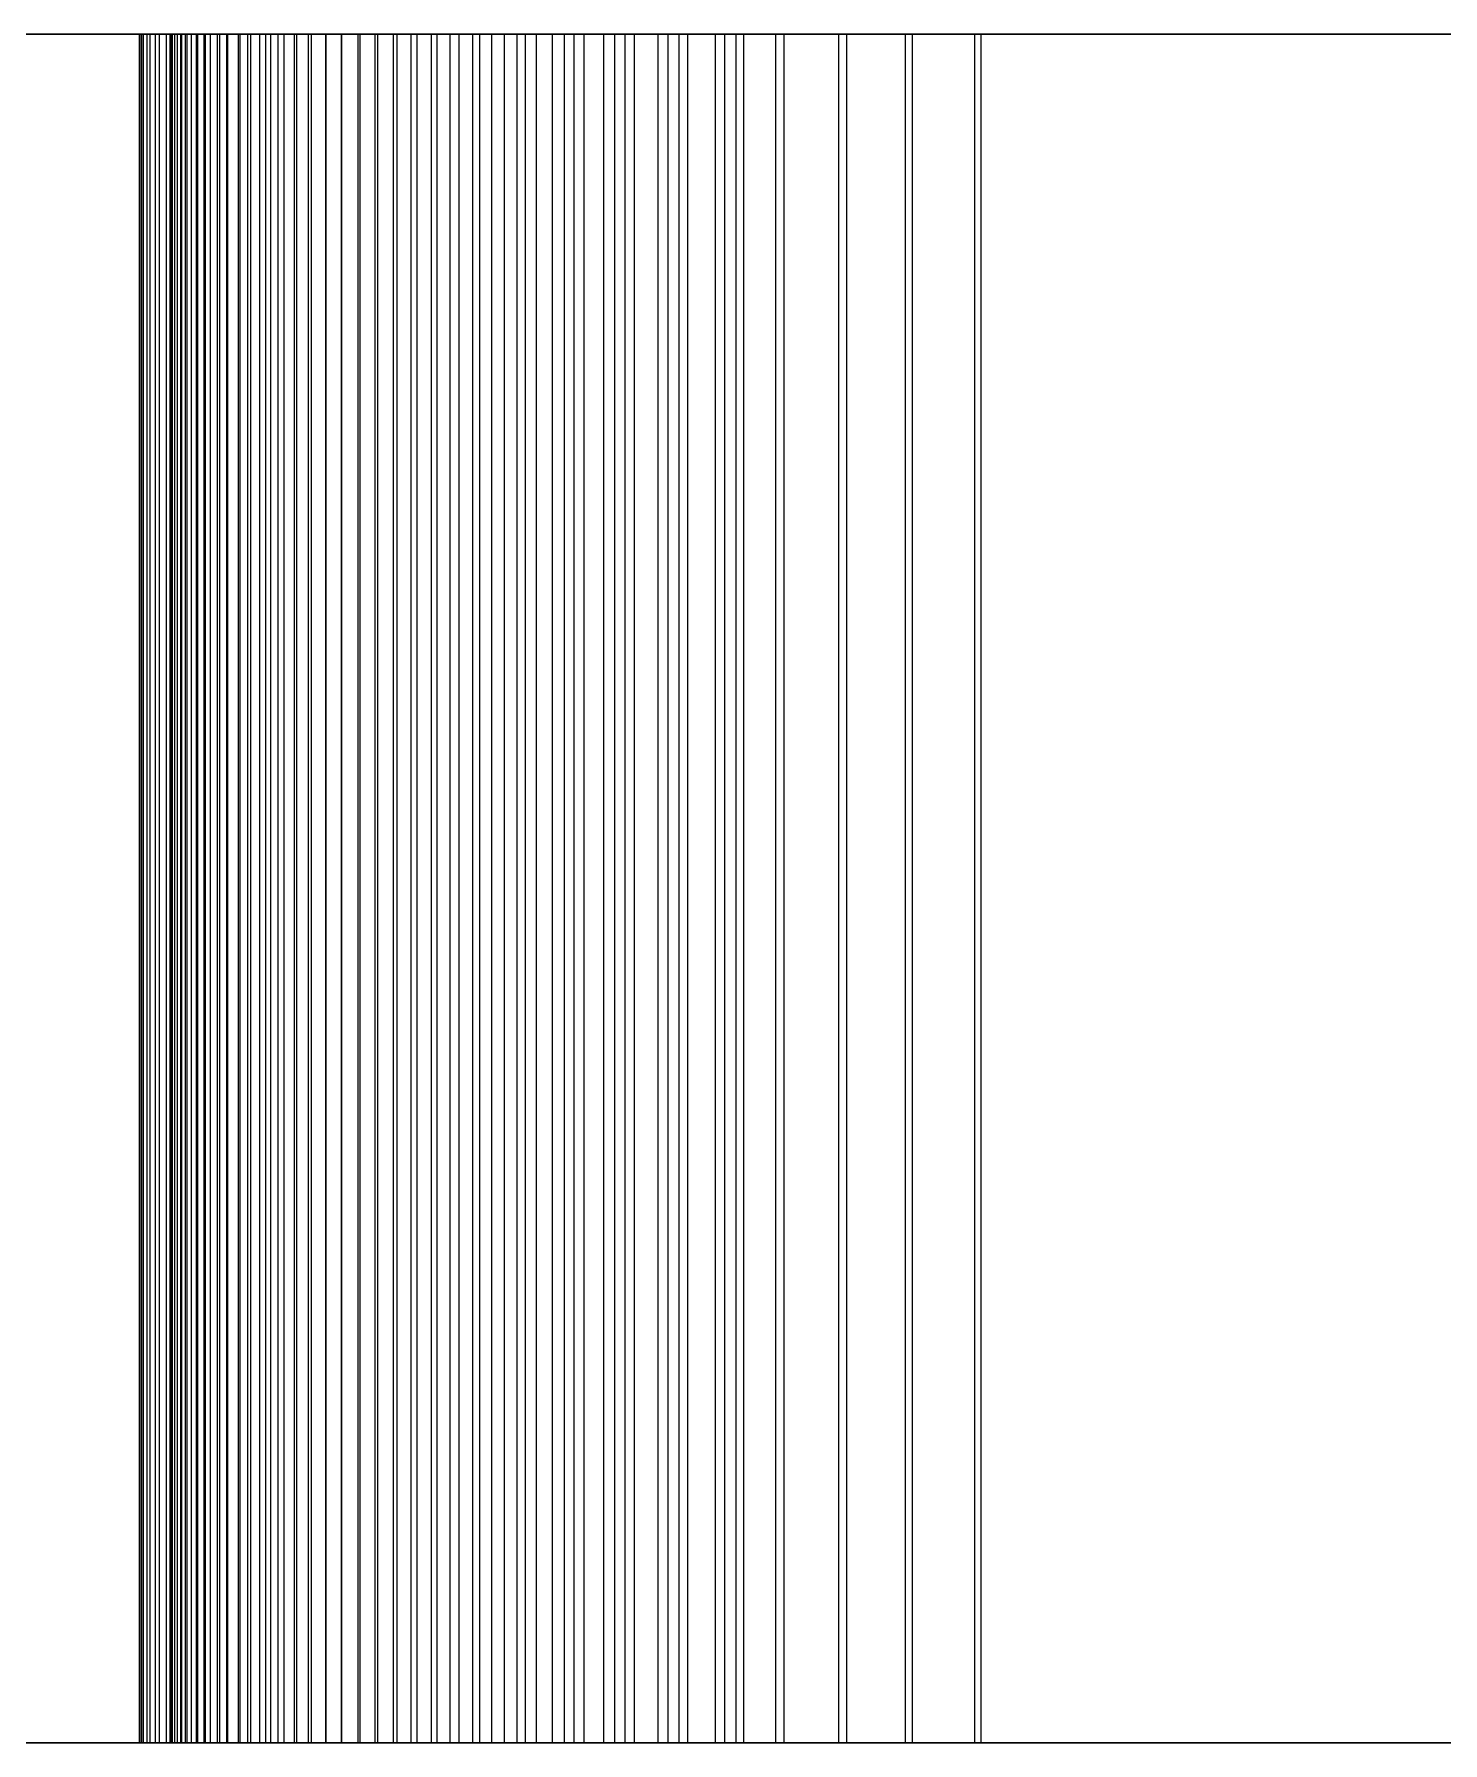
# Model space of a CAD drawing. Header units: millimetres. Extents: x 7 to 445, y 7 to 290.
# Drawn here: x 69.378 to 71.027, y 68 to 70 of the extents above; entities that cross this region are included whole.
import ezdxf

# ---------------------------------------------------------------- set-up
doc = ezdxf.new("R2010")
doc.units = ezdxf.units.MM
doc.linetypes.add('CENTER_STD', pattern=[9, 6, -1, 1, -1])
doc.linetypes.add('DASHED_STD', pattern=[3, 2, -1])
for name, color, linetype, lineweight in [('CENTER', 7, 'CENTER_STD', 13), ('HIDDEN', 7, 'DASHED_STD', 13), ('VISIBLE', 7, 'Continuous', 30)]:
    doc.layers.add(name, color=color, linetype=linetype, lineweight=lineweight)

msp = doc.modelspace()

# ---------------------------------------------------------------- linework, layer by layer
at = {"layer": 'CENTER'}
msp.add_line((30, 68), (240, 68), dxfattribs=at)
at = {"layer": 'HIDDEN'}
for points in [[(204, 70), (202.27, 70), (197.1669, 70), (188.9464, 70), (178.0208, 70), (164.938, 70), (150.3539, 70), (135, 70), (119.6461, 70), (105.062, 70), (91.9792, 70), (81.0536, 70), (72.8332, 70), (67.73, 70), (66, 70)], [(69.5386, 70), (69.5335, 70), (69.5289, 70), (69.5245, 70), (69.5206, 70), (69.517, 70), (69.5138, 70), (69.511, 70), (69.5085, 70), (69.5064, 70), (69.5047, 70), (69.5034, 70), (69.5024, 70), (69.5019, 70), (69.5017, 70)], [(69.5017, 70), (69.5019, 70), (69.5024, 70), (69.5033, 70), (69.5046, 70), (69.5063, 70), (69.5083, 70), (69.5107, 70), (69.5135, 70), (69.5166, 70), (69.5201, 70), (69.5239, 70), (69.5281, 70), (69.5327, 70), (69.5376, 70)], [(69.5017, 68), (69.5017, 70)], [(69.5376, 70), (69.5328, 70), (69.5283, 70), (69.5242, 70), (69.5204, 70), (69.517, 70), (69.5139, 70), (69.5112, 70), (69.5088, 70), (69.5068, 70), (69.5052, 70), (69.504, 70), (69.503, 70), (69.5025, 70), (69.5023, 70)], [(69.5023, 70), (69.5025, 70), (69.5031, 70), (69.5041, 70), (69.5054, 70), (69.5072, 70), (69.5093, 70), (69.5118, 70), (69.5147, 70), (69.518, 70), (69.5216, 70), (69.5257, 70), (69.5301, 70), (69.5349, 70), (69.5401, 70)], [(69.5023, 68), (69.5023, 70)], [(69.5431, 70), (69.5378, 70), (69.5329, 70), (69.5284, 70), (69.5242, 70), (69.5205, 70), (69.5171, 70), (69.5142, 70), (69.5116, 70), (69.5094, 70), (69.5076, 70), (69.5062, 70), (69.5053, 70), (69.5047, 70), (69.5045, 70)], [(69.5045, 70), (69.5046, 70), (69.5052, 70), (69.506, 70), (69.5073, 70), (69.5088, 70), (69.5108, 70), (69.513, 70), (69.5157, 70), (69.5186, 70), (69.5219, 70), (69.5256, 70), (69.5296, 70), (69.5339, 70), (69.5386, 70)], [(69.5045, 68), (69.5045, 70)], [(69.5401, 70), (69.5354, 70), (69.5312, 70), (69.5272, 70), (69.5236, 70), (69.5204, 70), (69.5174, 70), (69.5149, 70), (69.5126, 70), (69.5107, 70), (69.5092, 70), (69.508, 70), (69.5071, 70), (69.5066, 70), (69.5064, 70)], [(69.5064, 70), (69.5066, 70), (69.5072, 70), (69.5082, 70), (69.5097, 70), (69.5115, 70), (69.5137, 70), (69.5164, 70), (69.5194, 70), (69.5229, 70), (69.5267, 70), (69.5309, 70), (69.5356, 70), (69.5406, 70), (69.546, 70)], [(69.5064, 68), (69.5064, 70)], [(69.551, 70), (69.5455, 70), (69.5404, 70), (69.5357, 70), (69.5313, 70), (69.5274, 70), (69.5239, 70), (69.5208, 70), (69.5181, 70), (69.5159, 70), (69.514, 70), (69.5125, 70), (69.5115, 70), (69.5109, 70), (69.5107, 70)], [(69.5107, 70), (69.5108, 70), (69.5113, 70), (69.5122, 70), (69.5133, 70), (69.5148, 70), (69.5167, 70), (69.5188, 70), (69.5213, 70), (69.5241, 70), (69.5273, 70), (69.5307, 70), (69.5345, 70), (69.5386, 70), (69.5431, 70)], [(69.5107, 68), (69.5107, 70)], [(69.546, 70), (69.5416, 70), (69.5376, 70), (69.5338, 70), (69.5304, 70), (69.5273, 70), (69.5245, 70), (69.522, 70), (69.5199, 70), (69.5181, 70), (69.5166, 70), (69.5154, 70), (69.5146, 70), (69.5141, 70), (69.514, 70)], [(69.514, 70), (69.5142, 70), (69.5148, 70), (69.5159, 70), (69.5174, 70), (69.5193, 70), (69.5216, 70), (69.5244, 70), (69.5276, 70), (69.5312, 70), (69.5352, 70), (69.5397, 70), (69.5445, 70), (69.5498, 70), (69.5555, 70)], [(69.514, 68), (69.514, 70)], [(69.5624, 70), (69.5567, 70), (69.5513, 70), (69.5464, 70), (69.5419, 70), (69.5378, 70), (69.5341, 70), (69.5309, 70), (69.5281, 70), (69.5257, 70), (69.5238, 70), (69.5223, 70), (69.5212, 70), (69.5205, 70), (69.5203, 70)], [(69.5203, 70), (69.5205, 70), (69.5209, 70), (69.5217, 70), (69.5228, 70), (69.5243, 70), (69.526, 70), (69.528, 70), (69.5304, 70), (69.5331, 70), (69.536, 70), (69.5393, 70), (69.5429, 70), (69.5468, 70), (69.551, 70)], [(69.5203, 68), (69.5203, 70)], [(69.5555, 70), (69.5513, 70), (69.5474, 70), (69.5438, 70), (69.5406, 70), (69.5376, 70), (69.535, 70), (69.5326, 70), (69.5306, 70), (69.5289, 70), (69.5275, 70), (69.5264, 70), (69.5256, 70), (69.5251, 70), (69.525, 70)], [(69.525, 70), (69.5252, 70), (69.5259, 70), (69.527, 70), (69.5285, 70), (69.5305, 70), (69.533, 70), (69.5359, 70), (69.5392, 70), (69.543, 70), (69.5472, 70), (69.5519, 70), (69.557, 70), (69.5625, 70), (69.5684, 70)], [(69.525, 68), (69.525, 70)], [(69.5773, 70), (69.5713, 70), (69.5657, 70), (69.5606, 70), (69.5559, 70), (69.5516, 70), (69.5478, 70), (69.5444, 70), (69.5415, 70), (69.539, 70), (69.537, 70), (69.5354, 70), (69.5343, 70), (69.5336, 70), (69.5334, 70)], [(69.5334, 70), (69.5335, 70), (69.534, 70), (69.5347, 70), (69.5358, 70), (69.5371, 70), (69.5387, 70), (69.5407, 70), (69.5429, 70), (69.5454, 70), (69.5482, 70), (69.5513, 70), (69.5548, 70), (69.5584, 70), (69.5624, 70)], [(69.5334, 68), (69.5334, 70)], [(69.5376, 68), (69.5376, 70)], [(69.5386, 68), (69.5386, 70)], [(69.5684, 70), (69.5645, 70), (69.5608, 70), (69.5574, 70), (69.5543, 70), (69.5515, 70), (69.5489, 70), (69.5467, 70), (69.5448, 70), (69.5431, 70), (69.5418, 70), (69.5408, 70), (69.54, 70), (69.5396, 70), (69.5394, 70)], [(69.5394, 70), (69.5397, 70), (69.5404, 70), (69.5415, 70), (69.5432, 70), (69.5453, 70), (69.5478, 70), (69.5509, 70), (69.5544, 70), (69.5583, 70), (69.5627, 70), (69.5676, 70), (69.5729, 70), (69.5787, 70), (69.5849, 70)], [(69.5394, 68), (69.5394, 70)], [(69.5401, 68), (69.5401, 70)], [(69.5431, 68), (69.5431, 70)], [(69.546, 68), (69.546, 70)], [(69.5956, 70), (69.5893, 70), (69.5835, 70), (69.5782, 70), (69.5733, 70), (69.5688, 70), (69.5649, 70), (69.5614, 70), (69.5583, 70), (69.5557, 70), (69.5536, 70), (69.552, 70), (69.5508, 70), (69.5501, 70), (69.5498, 70)], [(69.5498, 70), (69.55, 70), (69.5504, 70), (69.5511, 70), (69.5521, 70), (69.5534, 70), (69.5549, 70), (69.5567, 70), (69.5588, 70), (69.5612, 70), (69.5639, 70), (69.5668, 70), (69.57, 70), (69.5735, 70), (69.5773, 70)], [(69.5498, 68), (69.5498, 70)], [(69.551, 68), (69.551, 70)], [(69.5555, 68), (69.5555, 70)], [(69.5849, 70), (69.5811, 70), (69.5776, 70), (69.5744, 70), (69.5714, 70), (69.5688, 70), (69.5664, 70), (69.5643, 70), (69.5624, 70), (69.5609, 70), (69.5596, 70), (69.5586, 70), (69.5579, 70), (69.5575, 70), (69.5574, 70)], [(69.5574, 70), (69.5576, 70), (69.5583, 70), (69.5596, 70), (69.5613, 70), (69.5635, 70), (69.5661, 70), (69.5693, 70), (69.573, 70), (69.5771, 70), (69.5817, 70), (69.5868, 70), (69.5924, 70), (69.5984, 70), (69.6049, 70)], [(69.5574, 68), (69.5574, 70)], [(69.5624, 68), (69.5624, 70)], [(69.5684, 68), (69.5684, 70)], [(69.6173, 70), (69.6108, 70), (69.6048, 70), (69.5992, 70), (69.5941, 70), (69.5895, 70), (69.5854, 70), (69.5817, 70), (69.5785, 70), (69.5758, 70), (69.5736, 70), (69.5719, 70), (69.5707, 70), (69.5699, 70), (69.5697, 70)], [(69.5697, 70), (69.5698, 70), (69.5702, 70), (69.5709, 70), (69.5718, 70), (69.573, 70), (69.5745, 70), (69.5762, 70), (69.5782, 70), (69.5804, 70), (69.5829, 70), (69.5857, 70), (69.5888, 70), (69.592, 70), (69.5956, 70)], [(69.5697, 68), (69.5697, 70)], [(69.5773, 68), (69.5773, 70)], [(69.6049, 70), (69.6013, 70), (69.598, 70), (69.5949, 70), (69.5921, 70), (69.5896, 70), (69.5873, 70), (69.5853, 70), (69.5836, 70), (69.5821, 70), (69.5809, 70), (69.58, 70), (69.5793, 70), (69.5789, 70), (69.5788, 70)], [(69.5788, 70), (69.579, 70), (69.5798, 70), (69.5811, 70), (69.5828, 70), (69.5851, 70), (69.588, 70), (69.5913, 70), (69.5951, 70), (69.5994, 70), (69.6042, 70), (69.6095, 70), (69.6153, 70), (69.6216, 70), (69.6284, 70)], [(69.5788, 68), (69.5788, 70)], [(69.5849, 68), (69.5849, 70)], [(69.6425, 70), (69.6357, 70), (69.6295, 70), (69.6237, 70), (69.6184, 70), (69.6136, 70), (69.6092, 70), (69.6054, 70), (69.6021, 70), (69.5993, 70), (69.597, 70), (69.5952, 70), (69.594, 70), (69.5932, 70), (69.593, 70)], [(69.593, 70), (69.5931, 70), (69.5935, 70), (69.5941, 70), (69.5949, 70), (69.5961, 70), (69.5974, 70), (69.5991, 70), (69.6009, 70), (69.6031, 70), (69.6054, 70), (69.608, 70), (69.6109, 70), (69.614, 70), (69.6173, 70)], [(69.593, 68), (69.593, 70)], [(69.5956, 68), (69.5956, 70)], [(69.6284, 70), (69.625, 70), (69.6218, 70), (69.6189, 70), (69.6163, 70), (69.6139, 70), (69.6117, 70), (69.6098, 70), (69.6082, 70), (69.6068, 70), (69.6057, 70), (69.6048, 70), (69.6042, 70), (69.6038, 70), (69.6037, 70)], [(69.6037, 70), (69.6039, 70), (69.6047, 70), (69.606, 70), (69.6079, 70), (69.6103, 70), (69.6132, 70), (69.6167, 70), (69.6207, 70), (69.6252, 70), (69.6302, 70), (69.6357, 70), (69.6418, 70), (69.6483, 70), (69.6554, 70)], [(69.6037, 68), (69.6037, 70)], [(69.6049, 68), (69.6049, 70)], [(69.6173, 68), (69.6173, 70)], [(69.6711, 70), (69.6641, 70), (69.6575, 70), (69.6515, 70), (69.646, 70), (69.641, 70), (69.6365, 70), (69.6326, 70), (69.6291, 70), (69.6262, 70), (69.6238, 70), (69.622, 70), (69.6206, 70), (69.6199, 70), (69.6196, 70)], [(69.6196, 70), (69.6197, 70), (69.6201, 70), (69.6206, 70), (69.6215, 70), (69.6225, 70), (69.6238, 70), (69.6253, 70), (69.6271, 70), (69.6291, 70), (69.6313, 70), (69.6338, 70), (69.6364, 70), (69.6394, 70), (69.6425, 70)], [(69.6196, 68), (69.6196, 70)], [(69.6284, 68), (69.6284, 70)], [(69.6554, 70), (69.6522, 70), (69.6492, 70), (69.6465, 70), (69.644, 70), (69.6417, 70), (69.6397, 70), (69.6379, 70), (69.6363, 70), (69.635, 70), (69.6339, 70), (69.6331, 70), (69.6325, 70), (69.6321, 70), (69.632, 70)], [(69.632, 70), (69.6323, 70), (69.6331, 70), (69.6345, 70), (69.6365, 70), (69.639, 70), (69.642, 70), (69.6456, 70), (69.6498, 70), (69.6544, 70), (69.6597, 70), (69.6654, 70), (69.6717, 70), (69.6786, 70), (69.6859, 70)], [(69.632, 68), (69.632, 70)], [(69.6425, 68), (69.6425, 70)], [(69.7031, 70), (69.6958, 70), (69.689, 70), (69.6828, 70), (69.677, 70), (69.6719, 70), (69.6672, 70), (69.6631, 70), (69.6595, 70), (69.6565, 70), (69.654, 70), (69.6521, 70), (69.6507, 70), (69.6499, 70), (69.6496, 70)], [(69.6496, 70), (69.6497, 70), (69.65, 70), (69.6506, 70), (69.6514, 70), (69.6524, 70), (69.6536, 70), (69.655, 70), (69.6566, 70), (69.6585, 70), (69.6606, 70), (69.6629, 70), (69.6654, 70), (69.6681, 70), (69.6711, 70)], [(69.6496, 68), (69.6496, 70)], [(69.6554, 68), (69.6554, 70)], [(69.6859, 70), (69.6829, 70), (69.6801, 70), (69.6775, 70), (69.6752, 70), (69.673, 70), (69.6711, 70), (69.6694, 70), (69.668, 70), (69.6667, 70), (69.6657, 70), (69.6649, 70), (69.6643, 70), (69.664, 70), (69.6639, 70)], [(69.6639, 70), (69.6642, 70), (69.665, 70), (69.6665, 70), (69.6685, 70), (69.6711, 70), (69.6743, 70), (69.678, 70), (69.6824, 70), (69.6872, 70), (69.6927, 70), (69.6987, 70), (69.7053, 70), (69.7124, 70), (69.72, 70)], [(69.6639, 68), (69.6639, 70)], [(69.6711, 68), (69.6711, 70)], [(69.7385, 70), (69.7309, 70), (69.7239, 70), (69.7174, 70), (69.7115, 70), (69.7061, 70), (69.7013, 70), (69.697, 70), (69.6933, 70), (69.6901, 70), (69.6876, 70), (69.6856, 70), (69.6841, 70), (69.6833, 70), (69.683, 70)], [(69.683, 70), (69.6831, 70), (69.6834, 70), (69.6839, 70), (69.6846, 70), (69.6856, 70), (69.6867, 70), (69.688, 70), (69.6896, 70), (69.6913, 70), (69.6933, 70), (69.6954, 70), (69.6978, 70), (69.7003, 70), (69.7031, 70)], [(69.683, 68), (69.683, 70)], [(69.6859, 68), (69.6859, 70)], [(69.72, 70), (69.7172, 70), (69.7145, 70), (69.7121, 70), (69.7099, 70), (69.7079, 70), (69.7061, 70), (69.7045, 70), (69.7031, 70), (69.7019, 70), (69.701, 70), (69.7002, 70), (69.6997, 70), (69.6994, 70), (69.6993, 70)], [(69.6993, 70), (69.6996, 70), (69.7005, 70), (69.702, 70), (69.7041, 70), (69.7068, 70), (69.7101, 70), (69.714, 70), (69.7185, 70), (69.7236, 70), (69.7292, 70), (69.7355, 70), (69.7423, 70), (69.7497, 70), (69.7576, 70)], [(69.6993, 68), (69.6993, 70)], [(69.7031, 68), (69.7031, 70)], [(69.7773, 70), (69.7695, 70), (69.7622, 70), (69.7554, 70), (69.7493, 70), (69.7437, 70), (69.7387, 70), (69.7343, 70), (69.7304, 70), (69.7271, 70), (69.7245, 70), (69.7224, 70), (69.7209, 70), (69.72, 70), (69.7197, 70)], [(69.7197, 70), (69.7198, 70), (69.7201, 70), (69.7206, 70), (69.7213, 70), (69.7221, 70), (69.7232, 70), (69.7244, 70), (69.7259, 70), (69.7275, 70), (69.7293, 70), (69.7313, 70), (69.7335, 70), (69.7359, 70), (69.7385, 70)], [(69.7197, 68), (69.7197, 70)], [(69.72, 68), (69.72, 70)], [(69.7576, 70), (69.755, 70), (69.7525, 70), (69.7502, 70), (69.7481, 70), (69.7462, 70), (69.7445, 70), (69.743, 70), (69.7417, 70), (69.7406, 70), (69.7397, 70), (69.739, 70), (69.7385, 70), (69.7382, 70), (69.7381, 70)], [(69.7381, 70), (69.7384, 70), (69.7394, 70), (69.7409, 70), (69.7431, 70), (69.7459, 70), (69.7494, 70), (69.7534, 70), (69.7581, 70), (69.7634, 70), (69.7693, 70), (69.7758, 70), (69.7829, 70), (69.7905, 70), (69.7988, 70)], [(69.7381, 68), (69.7381, 70)], [(69.7385, 68), (69.7385, 70)], [(69.7576, 68), (69.7576, 70)], [(69.8195, 70), (69.8114, 70), (69.8038, 70), (69.7968, 70), (69.7905, 70), (69.7847, 70), (69.7795, 70), (69.7749, 70), (69.7709, 70), (69.7675, 70), (69.7647, 70), (69.7626, 70), (69.761, 70), (69.7601, 70), (69.7598, 70)], [(69.7598, 70), (69.7599, 70), (69.7602, 70), (69.7606, 70), (69.7612, 70), (69.7621, 70), (69.763, 70), (69.7642, 70), (69.7655, 70), (69.7671, 70), (69.7687, 70), (69.7706, 70), (69.7727, 70), (69.7749, 70), (69.7773, 70)], [(69.7598, 68), (69.7598, 70)], [(69.7773, 68), (69.7773, 70)], [(69.7988, 70), (69.7963, 70), (69.794, 70), (69.7918, 70), (69.7899, 70), (69.7881, 70), (69.7865, 70), (69.7851, 70), (69.7839, 70), (69.7828, 70), (69.782, 70), (69.7813, 70), (69.7809, 70), (69.7806, 70), (69.7805, 70)], [(69.7805, 70), (69.7808, 70), (69.7818, 70), (69.7834, 70), (69.7857, 70), (69.7886, 70), (69.7922, 70), (69.7964, 70), (69.8013, 70), (69.8067, 70), (69.8129, 70), (69.8196, 70), (69.827, 70), (69.8349, 70), (69.8435, 70)], [(69.7805, 68), (69.7805, 70)], [(69.7988, 68), (69.7988, 70)], [(69.8651, 70), (69.8566, 70), (69.8488, 70), (69.8416, 70), (69.835, 70), (69.829, 70), (69.8236, 70), (69.8188, 70), (69.8147, 70), (69.8112, 70), (69.8084, 70), (69.8061, 70), (69.8045, 70), (69.8036, 70), (69.8032, 70)], [(69.8032, 70), (69.8033, 70), (69.8036, 70), (69.804, 70), (69.8046, 70), (69.8053, 70), (69.8062, 70), (69.8073, 70), (69.8086, 70), (69.81, 70), (69.8115, 70), (69.8133, 70), (69.8152, 70), (69.8173, 70), (69.8195, 70)], [(69.8032, 68), (69.8032, 70)], [(69.8195, 68), (69.8195, 70)], [(69.8435, 70), (69.8412, 70), (69.839, 70), (69.837, 70), (69.8351, 70), (69.8335, 70), (69.832, 70), (69.8307, 70), (69.8295, 70), (69.8286, 70), (69.8278, 70), (69.8272, 70), (69.8267, 70), (69.8265, 70), (69.8264, 70)], [(69.8264, 70), (69.8267, 70), (69.8277, 70), (69.8294, 70), (69.8318, 70), (69.8348, 70), (69.8385, 70), (69.8429, 70), (69.8479, 70), (69.8536, 70), (69.86, 70), (69.867, 70), (69.8746, 70), (69.8829, 70), (69.8918, 70)], [(69.8264, 68), (69.8264, 70)], [(69.8435, 68), (69.8435, 70)], [(69.914, 70), (69.9053, 70), (69.8972, 70), (69.8897, 70), (69.8829, 70), (69.8767, 70), (69.8711, 70), (69.8662, 70), (69.8619, 70), (69.8583, 70), (69.8553, 70), (69.853, 70), (69.8513, 70), (69.8503, 70), (69.85, 70)], [(69.85, 70), (69.8501, 70), (69.8503, 70), (69.8507, 70), (69.8512, 70), (69.8519, 70), (69.8528, 70), (69.8538, 70), (69.8549, 70), (69.8562, 70), (69.8577, 70), (69.8593, 70), (69.8611, 70), (69.863, 70), (69.8651, 70)], [(69.85, 68), (69.85, 70)], [(69.8651, 68), (69.8651, 70)], [(69.8918, 70), (69.8896, 70), (69.8876, 70), (69.8857, 70), (69.884, 70), (69.8824, 70), (69.881, 70), (69.8798, 70), (69.8787, 70), (69.8778, 70), (69.8771, 70), (69.8765, 70), (69.8761, 70), (69.8759, 70), (69.8758, 70)], [(69.8758, 70), (69.8761, 70), (69.8772, 70), (69.8789, 70), (69.8814, 70), (69.8845, 70), (69.8884, 70), (69.8929, 70), (69.8981, 70), (69.904, 70), (69.9106, 70), (69.9179, 70), (69.9258, 70), (69.9344, 70), (69.9436, 70)], [(69.8758, 68), (69.8758, 70)], [(69.8918, 68), (69.8918, 70)], [(69.9663, 70), (69.9573, 70), (69.9489, 70), (69.9412, 70), (69.9341, 70), (69.9277, 70), (69.9219, 70), (69.9168, 70), (69.9124, 70), (69.9086, 70), (69.9056, 70), (69.9032, 70), (69.9015, 70), (69.9004, 70), (69.9001, 70)], [(69.9001, 70), (69.9002, 70), (69.9004, 70), (69.9007, 70), (69.9012, 70), (69.9019, 70), (69.9026, 70), (69.9036, 70), (69.9046, 70), (69.9058, 70), (69.9072, 70), (69.9087, 70), (69.9103, 70), (69.9121, 70), (69.914, 70)], [(69.9001, 68), (69.9001, 70)], [(69.914, 68), (69.914, 70)], [(69.9436, 70), (69.9416, 70), (69.9397, 70), (69.9379, 70), (69.9363, 70), (69.9349, 70), (69.9336, 70), (69.9324, 70), (69.9314, 70), (69.9306, 70), (69.9299, 70), (69.9294, 70), (69.929, 70), (69.9288, 70), (69.9287, 70)], [(69.9287, 70), (69.9291, 70), (69.9301, 70), (69.932, 70), (69.9345, 70), (69.9378, 70), (69.9418, 70), (69.9465, 70), (69.9519, 70), (69.958, 70), (69.9648, 70), (69.9724, 70), (69.9806, 70), (69.9894, 70), (69.999, 70)], [(69.9287, 68), (69.9287, 70)], [(69.9436, 68), (69.9436, 70)], [(70.0219, 70), (70.0126, 70), (70.004, 70), (69.996, 70), (69.9886, 70), (69.982, 70), (69.976, 70), (69.9708, 70), (69.9662, 70), (69.9623, 70), (69.9591, 70), (69.9567, 70), (69.9549, 70), (69.9538, 70), (69.9535, 70)], [(69.9535, 70), (69.9536, 70), (69.9537, 70), (69.9541, 70), (69.9545, 70), (69.9551, 70), (69.9558, 70), (69.9567, 70), (69.9577, 70), (69.9588, 70), (69.96, 70), (69.9614, 70), (69.9629, 70), (69.9645, 70), (69.9663, 70)], [(69.9535, 68), (69.9535, 70)], [(69.9663, 68), (69.9663, 70)], [(69.999, 70), (69.9971, 70), (69.9953, 70), (69.9937, 70), (69.9922, 70), (69.9909, 70), (69.9897, 70), (69.9886, 70), (69.9877, 70), (69.9869, 70), (69.9863, 70), (69.9858, 70), (69.9854, 70), (69.9852, 70), (69.9851, 70)], [(69.9851, 70), (69.9855, 70), (69.9866, 70), (69.9885, 70), (69.9912, 70), (69.9946, 70), (69.9987, 70), (70.0036, 70), (70.0092, 70), (70.0155, 70), (70.0226, 70), (70.0304, 70), (70.0389, 70), (70.0481, 70), (70.058, 70)], [(69.9851, 68), (69.9851, 70)], [(69.999, 68), (69.999, 70)], [(70.0809, 70), (70.0713, 70), (70.0623, 70), (70.0541, 70), (70.0465, 70), (70.0397, 70), (70.0335, 70), (70.0281, 70), (70.0233, 70), (70.0193, 70), (70.016, 70), (70.0135, 70), (70.0116, 70), (70.0105, 70), (70.0102, 70)], [(70.0102, 70), (70.0102, 70), (70.0104, 70), (70.0107, 70), (70.0111, 70), (70.0117, 70), (70.0123, 70), (70.0131, 70), (70.014, 70), (70.015, 70), (70.0162, 70), (70.0174, 70), (70.0188, 70), (70.0203, 70), (70.0219, 70)], [(70.0102, 68), (70.0102, 70)], [(70.0219, 68), (70.0219, 70)], [(70.058, 70), (70.0562, 70), (70.0546, 70), (70.0531, 70), (70.0517, 70), (70.0504, 70), (70.0493, 70), (70.0483, 70), (70.0475, 70), (70.0468, 70), (70.0462, 70), (70.0457, 70), (70.0454, 70), (70.0452, 70), (70.0451, 70)], [(70.0451, 70), (70.0455, 70), (70.0467, 70), (70.0486, 70), (70.0514, 70), (70.0549, 70), (70.0591, 70), (70.0642, 70), (70.07, 70), (70.0766, 70), (70.0839, 70), (70.0919, 70), (70.1007, 70), (70.1102, 70), (70.1205, 70)], [(70.0451, 68), (70.0451, 70)], [(70.058, 68), (70.058, 70)], [(70.1432, 70), (70.1333, 70), (70.124, 70), (70.1155, 70), (70.1077, 70), (70.1006, 70), (70.0943, 70), (70.0886, 70), (70.0838, 70), (70.0796, 70), (70.0762, 70), (70.0736, 70), (70.0717, 70), (70.0706, 70), (70.0702, 70)], [(70.0702, 70), (70.0702, 70), (70.0704, 70), (70.0707, 70), (70.071, 70), (70.0715, 70), (70.0721, 70), (70.0729, 70), (70.0737, 70), (70.0746, 70), (70.0756, 70), (70.0768, 70), (70.0781, 70), (70.0794, 70), (70.0809, 70)], [(70.0702, 68), (70.0702, 70)], [(70.0809, 68), (70.0809, 70)], [(70.1205, 70), (70.1189, 70), (70.1173, 70), (70.1159, 70), (70.1147, 70), (70.1135, 70), (70.1125, 70), (70.1116, 70), (70.1108, 70), (70.1101, 70), (70.1096, 70), (70.1092, 70), (70.1089, 70), (70.1087, 70), (70.1086, 70)], [(70.1086, 70), (70.109, 70), (70.1102, 70), (70.1123, 70), (70.1151, 70), (70.1187, 70), (70.1231, 70), (70.1283, 70), (70.1344, 70), (70.1412, 70), (70.1487, 70), (70.1571, 70), (70.1662, 70), (70.176, 70), (70.1866, 70)], [(70.1086, 68), (70.1086, 70)], [(70.1205, 68), (70.1205, 70)], [(70.2088, 70), (70.1986, 70), (70.1891, 70), (70.1803, 70), (70.1722, 70), (70.1649, 70), (70.1583, 70), (70.1525, 70), (70.1475, 70), (70.1432, 70), (70.1397, 70), (70.137, 70), (70.135, 70), (70.1338, 70), (70.1334, 70)], [(70.1334, 70), (70.1335, 70), (70.1337, 70), (70.1339, 70), (70.1342, 70), (70.1347, 70), (70.1352, 70), (70.1359, 70), (70.1366, 70), (70.1375, 70), (70.1384, 70), (70.1395, 70), (70.1406, 70), (70.1419, 70), (70.1432, 70)], [(70.1334, 68), (70.1334, 70)], [(70.1432, 68), (70.1432, 70)], [(70.1866, 70), (70.1851, 70), (70.1837, 70), (70.1824, 70), (70.1812, 70), (70.1802, 70), (70.1792, 70), (70.1784, 70), (70.1777, 70), (70.177, 70), (70.1765, 70), (70.1762, 70), (70.1759, 70), (70.1757, 70), (70.1757, 70)], [(70.1757, 70), (70.1761, 70), (70.1773, 70), (70.1794, 70), (70.1823, 70), (70.1861, 70), (70.1907, 70), (70.1961, 70), (70.2023, 70), (70.2093, 70), (70.2171, 70), (70.2257, 70), (70.2352, 70), (70.2453, 70), (70.2563, 70)], [(70.1757, 68), (70.1757, 70)], [(70.1866, 68), (70.1866, 70)], [(71.8, 70), (71.7799, 70), (71.7208, 70), (71.6255, 70), (71.4988, 70), (71.3471, 70), (71.178, 70), (71, 70), (70.822, 70), (70.6529, 70), (70.5012, 70), (70.3745, 70), (70.2792, 70), (70.2201, 70), (70.2, 70)], [(70.2, 70), (70.2, 70), (70.2002, 70), (70.2004, 70), (70.2007, 70), (70.2011, 70), (70.2016, 70), (70.2022, 70), (70.2029, 70), (70.2036, 70), (70.2045, 70), (70.2054, 70), (70.2065, 70), (70.2076, 70), (70.2088, 70)], [(70.2, 68), (70.2, 70)], [(70.2088, 68), (70.2088, 70)], [(70.2563, 70), (70.2549, 70), (70.2536, 70), (70.2524, 70), (70.2514, 70), (70.2504, 70), (70.2495, 70), (70.2487, 70), (70.2481, 70), (70.2475, 70), (70.2471, 70), (70.2467, 70), (70.2464, 70), (70.2463, 70), (70.2462, 70)], [(70.2462, 70), (70.2467, 70), (70.248, 70), (70.2501, 70), (70.2531, 70), (70.257, 70), (70.2618, 70), (70.2673, 70), (70.2738, 70), (70.281, 70), (70.2891, 70), (70.298, 70), (70.3077, 70), (70.3182, 70), (70.3295, 70)], [(70.2462, 68), (70.2462, 70)], [(70.2563, 68), (70.2563, 70)], [(70.3295, 70), (70.3283, 70), (70.3271, 70), (70.326, 70), (70.325, 70), (70.3241, 70), (70.3233, 70), (70.3226, 70), (70.322, 70), (70.3215, 70), (70.3211, 70), (70.3208, 70), (70.3205, 70), (70.3204, 70), (70.3203, 70)], [(70.3203, 70), (70.3208, 70), (70.3221, 70), (70.3244, 70), (70.3275, 70), (70.3315, 70), (70.3364, 70), (70.3421, 70), (70.3488, 70), (70.3563, 70), (70.3646, 70), (70.3738, 70), (70.3838, 70), (70.3947, 70), (70.4064, 70)], [(70.3203, 68), (70.3203, 70)], [(70.3295, 68), (70.3295, 70)], [(70.4064, 70), (70.4052, 70), (70.4041, 70), (70.4032, 70), (70.4023, 70), (70.4015, 70), (70.4007, 70), (70.4001, 70), (70.3995, 70), (70.3991, 70), (70.3987, 70), (70.3984, 70), (70.3982, 70), (70.398, 70), (70.398, 70)], [(70.398, 70), (70.3985, 70), (70.3999, 70), (70.4022, 70), (70.4054, 70), (70.4095, 70), (70.4146, 70), (70.4205, 70), (70.4274, 70), (70.4351, 70), (70.4437, 70), (70.4532, 70), (70.4636, 70), (70.4748, 70), (70.4868, 70)], [(70.398, 68), (70.398, 70)], [(70.4064, 68), (70.4064, 70)], [(70.4868, 70), (70.4857, 70), (70.4848, 70), (70.4839, 70), (70.4831, 70), (70.4823, 70), (70.4817, 70), (70.4811, 70), (70.4806, 70), (70.4802, 70), (70.4798, 70), (70.4796, 70), (70.4794, 70), (70.4792, 70), (70.4792, 70)], [(70.4792, 70), (70.4993, 70), (70.5584, 70), (70.6538, 70), (70.7804, 70), (70.9321, 70), (71.1012, 70), (71.2792, 70), (71.4572, 70), (71.6263, 70), (71.778, 70), (71.9047, 70), (72, 70), (72.0592, 70), (72.0792, 70)], [(70.4792, 68), (70.4792, 70)], [(70.4868, 68), (70.4868, 70)], [(66, 68), (67.73, 68), (72.8332, 68), (81.0536, 68), (91.9792, 68), (105.062, 68), (119.6461, 68), (135, 68), (150.3539, 68), (164.938, 68), (178.0208, 68), (188.9464, 68), (197.1669, 68), (202.27, 68), (204, 68)], [(69.5376, 68), (69.5327, 68), (69.5281, 68), (69.5239, 68), (69.5201, 68), (69.5166, 68), (69.5135, 68), (69.5107, 68), (69.5083, 68), (69.5063, 68), (69.5046, 68), (69.5033, 68), (69.5024, 68), (69.5019, 68), (69.5017, 68)], [(69.5017, 68), (69.5019, 68), (69.5024, 68), (69.5034, 68), (69.5047, 68), (69.5064, 68), (69.5085, 68), (69.511, 68), (69.5138, 68), (69.517, 68), (69.5206, 68), (69.5245, 68), (69.5289, 68), (69.5335, 68), (69.5386, 68)], [(69.5401, 68), (69.5349, 68), (69.5301, 68), (69.5257, 68), (69.5216, 68), (69.518, 68), (69.5147, 68), (69.5118, 68), (69.5093, 68), (69.5072, 68), (69.5054, 68), (69.5041, 68), (69.5031, 68), (69.5025, 68), (69.5023, 68)], [(69.5023, 68), (69.5025, 68), (69.503, 68), (69.504, 68), (69.5052, 68), (69.5068, 68), (69.5088, 68), (69.5112, 68), (69.5139, 68), (69.517, 68), (69.5204, 68), (69.5242, 68), (69.5283, 68), (69.5328, 68), (69.5376, 68)], [(69.5386, 68), (69.5339, 68), (69.5296, 68), (69.5256, 68), (69.5219, 68), (69.5186, 68), (69.5157, 68), (69.513, 68), (69.5108, 68), (69.5088, 68), (69.5073, 68), (69.506, 68), (69.5052, 68), (69.5046, 68), (69.5045, 68)], [(69.5045, 68), (69.5047, 68), (69.5053, 68), (69.5062, 68), (69.5076, 68), (69.5094, 68), (69.5116, 68), (69.5142, 68), (69.5171, 68), (69.5205, 68), (69.5242, 68), (69.5284, 68), (69.5329, 68), (69.5378, 68), (69.5431, 68)], [(69.546, 68), (69.5406, 68), (69.5356, 68), (69.5309, 68), (69.5267, 68), (69.5229, 68), (69.5194, 68), (69.5164, 68), (69.5137, 68), (69.5115, 68), (69.5097, 68), (69.5082, 68), (69.5072, 68), (69.5066, 68), (69.5064, 68)], [(69.5064, 68), (69.5066, 68), (69.5071, 68), (69.508, 68), (69.5092, 68), (69.5107, 68), (69.5126, 68), (69.5149, 68), (69.5174, 68), (69.5204, 68), (69.5236, 68), (69.5272, 68), (69.5312, 68), (69.5354, 68), (69.5401, 68)], [(69.5431, 68), (69.5386, 68), (69.5345, 68), (69.5307, 68), (69.5273, 68), (69.5241, 68), (69.5213, 68), (69.5188, 68), (69.5167, 68), (69.5148, 68), (69.5133, 68), (69.5122, 68), (69.5113, 68), (69.5108, 68), (69.5107, 68)], [(69.5107, 68), (69.5109, 68), (69.5115, 68), (69.5125, 68), (69.514, 68), (69.5159, 68), (69.5181, 68), (69.5208, 68), (69.5239, 68), (69.5274, 68), (69.5313, 68), (69.5357, 68), (69.5404, 68), (69.5455, 68), (69.551, 68)], [(69.5555, 68), (69.5498, 68), (69.5445, 68), (69.5397, 68), (69.5352, 68), (69.5312, 68), (69.5276, 68), (69.5244, 68), (69.5216, 68), (69.5193, 68), (69.5174, 68), (69.5159, 68), (69.5148, 68), (69.5142, 68), (69.514, 68)], [(69.514, 68), (69.5141, 68), (69.5146, 68), (69.5154, 68), (69.5166, 68), (69.5181, 68), (69.5199, 68), (69.522, 68), (69.5245, 68), (69.5273, 68), (69.5304, 68), (69.5338, 68), (69.5376, 68), (69.5416, 68), (69.546, 68)], [(69.551, 68), (69.5468, 68), (69.5429, 68), (69.5393, 68), (69.536, 68), (69.5331, 68), (69.5304, 68), (69.528, 68), (69.526, 68), (69.5243, 68), (69.5228, 68), (69.5217, 68), (69.5209, 68), (69.5205, 68), (69.5203, 68)], [(69.5203, 68), (69.5205, 68), (69.5212, 68), (69.5223, 68), (69.5238, 68), (69.5257, 68), (69.5281, 68), (69.5309, 68), (69.5341, 68), (69.5378, 68), (69.5419, 68), (69.5464, 68), (69.5513, 68), (69.5567, 68), (69.5624, 68)], [(69.5684, 68), (69.5625, 68), (69.557, 68), (69.5519, 68), (69.5472, 68), (69.543, 68), (69.5392, 68), (69.5359, 68), (69.533, 68), (69.5305, 68), (69.5285, 68), (69.527, 68), (69.5259, 68), (69.5252, 68), (69.525, 68)], [(69.525, 68), (69.5251, 68), (69.5256, 68), (69.5264, 68), (69.5275, 68), (69.5289, 68), (69.5306, 68), (69.5326, 68), (69.535, 68), (69.5376, 68), (69.5406, 68), (69.5438, 68), (69.5474, 68), (69.5513, 68), (69.5555, 68)], [(69.5624, 68), (69.5584, 68), (69.5548, 68), (69.5513, 68), (69.5482, 68), (69.5454, 68), (69.5429, 68), (69.5407, 68), (69.5387, 68), (69.5371, 68), (69.5358, 68), (69.5347, 68), (69.534, 68), (69.5335, 68), (69.5334, 68)], [(69.5334, 68), (69.5336, 68), (69.5343, 68), (69.5354, 68), (69.537, 68), (69.539, 68), (69.5415, 68), (69.5444, 68), (69.5478, 68), (69.5516, 68), (69.5559, 68), (69.5606, 68), (69.5657, 68), (69.5713, 68), (69.5773, 68)], [(69.5849, 68), (69.5787, 68), (69.5729, 68), (69.5676, 68), (69.5627, 68), (69.5583, 68), (69.5544, 68), (69.5509, 68), (69.5478, 68), (69.5453, 68), (69.5432, 68), (69.5415, 68), (69.5404, 68), (69.5397, 68), (69.5394, 68)], [(69.5394, 68), (69.5396, 68), (69.54, 68), (69.5408, 68), (69.5418, 68), (69.5431, 68), (69.5448, 68), (69.5467, 68), (69.5489, 68), (69.5515, 68), (69.5543, 68), (69.5574, 68), (69.5608, 68), (69.5645, 68), (69.5684, 68)], [(69.5773, 68), (69.5735, 68), (69.57, 68), (69.5668, 68), (69.5639, 68), (69.5612, 68), (69.5588, 68), (69.5567, 68), (69.5549, 68), (69.5534, 68), (69.5521, 68), (69.5511, 68), (69.5504, 68), (69.55, 68), (69.5498, 68)], [(69.5498, 68), (69.5501, 68), (69.5508, 68), (69.552, 68), (69.5536, 68), (69.5557, 68), (69.5583, 68), (69.5614, 68), (69.5649, 68), (69.5688, 68), (69.5733, 68), (69.5782, 68), (69.5835, 68), (69.5893, 68), (69.5956, 68)], [(69.6049, 68), (69.5984, 68), (69.5924, 68), (69.5868, 68), (69.5817, 68), (69.5771, 68), (69.573, 68), (69.5693, 68), (69.5661, 68), (69.5635, 68), (69.5613, 68), (69.5596, 68), (69.5583, 68), (69.5576, 68), (69.5574, 68)], [(69.5574, 68), (69.5575, 68), (69.5579, 68), (69.5586, 68), (69.5596, 68), (69.5609, 68), (69.5624, 68), (69.5643, 68), (69.5664, 68), (69.5688, 68), (69.5714, 68), (69.5744, 68), (69.5776, 68), (69.5811, 68), (69.5849, 68)], [(69.5956, 68), (69.592, 68), (69.5888, 68), (69.5857, 68), (69.5829, 68), (69.5804, 68), (69.5782, 68), (69.5762, 68), (69.5745, 68), (69.573, 68), (69.5718, 68), (69.5709, 68), (69.5702, 68), (69.5698, 68), (69.5697, 68)], [(69.5697, 68), (69.5699, 68), (69.5707, 68), (69.5719, 68), (69.5736, 68), (69.5758, 68), (69.5785, 68), (69.5817, 68), (69.5854, 68), (69.5895, 68), (69.5941, 68), (69.5992, 68), (69.6048, 68), (69.6108, 68), (69.6173, 68)], [(69.6284, 68), (69.6216, 68), (69.6153, 68), (69.6095, 68), (69.6042, 68), (69.5994, 68), (69.5951, 68), (69.5913, 68), (69.588, 68), (69.5851, 68), (69.5828, 68), (69.5811, 68), (69.5798, 68), (69.579, 68), (69.5788, 68)], [(69.5788, 68), (69.5789, 68), (69.5793, 68), (69.58, 68), (69.5809, 68), (69.5821, 68), (69.5836, 68), (69.5853, 68), (69.5873, 68), (69.5896, 68), (69.5921, 68), (69.5949, 68), (69.598, 68), (69.6013, 68), (69.6049, 68)], [(69.6173, 68), (69.614, 68), (69.6109, 68), (69.608, 68), (69.6054, 68), (69.6031, 68), (69.6009, 68), (69.5991, 68), (69.5974, 68), (69.5961, 68), (69.5949, 68), (69.5941, 68), (69.5935, 68), (69.5931, 68), (69.593, 68)], [(69.593, 68), (69.5932, 68), (69.594, 68), (69.5952, 68), (69.597, 68), (69.5993, 68), (69.6021, 68), (69.6054, 68), (69.6092, 68), (69.6136, 68), (69.6184, 68), (69.6237, 68), (69.6295, 68), (69.6357, 68), (69.6425, 68)], [(69.6554, 68), (69.6483, 68), (69.6418, 68), (69.6357, 68), (69.6302, 68), (69.6252, 68), (69.6207, 68), (69.6167, 68), (69.6132, 68), (69.6103, 68), (69.6079, 68), (69.606, 68), (69.6047, 68), (69.6039, 68), (69.6037, 68)], [(69.6037, 68), (69.6038, 68), (69.6042, 68), (69.6048, 68), (69.6057, 68), (69.6068, 68), (69.6082, 68), (69.6098, 68), (69.6117, 68), (69.6139, 68), (69.6163, 68), (69.6189, 68), (69.6218, 68), (69.625, 68), (69.6284, 68)], [(69.6425, 68), (69.6394, 68), (69.6364, 68), (69.6338, 68), (69.6313, 68), (69.6291, 68), (69.6271, 68), (69.6253, 68), (69.6238, 68), (69.6225, 68), (69.6215, 68), (69.6206, 68), (69.6201, 68), (69.6197, 68), (69.6196, 68)], [(69.6196, 68), (69.6199, 68), (69.6206, 68), (69.622, 68), (69.6238, 68), (69.6262, 68), (69.6291, 68), (69.6326, 68), (69.6365, 68), (69.641, 68), (69.646, 68), (69.6515, 68), (69.6575, 68), (69.6641, 68), (69.6711, 68)], [(69.6859, 68), (69.6786, 68), (69.6717, 68), (69.6654, 68), (69.6597, 68), (69.6544, 68), (69.6498, 68), (69.6456, 68), (69.642, 68), (69.639, 68), (69.6365, 68), (69.6345, 68), (69.6331, 68), (69.6323, 68), (69.632, 68)], [(69.632, 68), (69.6321, 68), (69.6325, 68), (69.6331, 68), (69.6339, 68), (69.635, 68), (69.6363, 68), (69.6379, 68), (69.6397, 68), (69.6417, 68), (69.644, 68), (69.6465, 68), (69.6492, 68), (69.6522, 68), (69.6554, 68)], [(69.6711, 68), (69.6681, 68), (69.6654, 68), (69.6629, 68), (69.6606, 68), (69.6585, 68), (69.6566, 68), (69.655, 68), (69.6536, 68), (69.6524, 68), (69.6514, 68), (69.6506, 68), (69.65, 68), (69.6497, 68), (69.6496, 68)], [(69.6496, 68), (69.6499, 68), (69.6507, 68), (69.6521, 68), (69.654, 68), (69.6565, 68), (69.6595, 68), (69.6631, 68), (69.6672, 68), (69.6719, 68), (69.677, 68), (69.6828, 68), (69.689, 68), (69.6958, 68), (69.7031, 68)], [(69.72, 68), (69.7124, 68), (69.7053, 68), (69.6987, 68), (69.6927, 68), (69.6872, 68), (69.6824, 68), (69.678, 68), (69.6743, 68), (69.6711, 68), (69.6685, 68), (69.6665, 68), (69.665, 68), (69.6642, 68), (69.6639, 68)], [(69.6639, 68), (69.664, 68), (69.6643, 68), (69.6649, 68), (69.6657, 68), (69.6667, 68), (69.668, 68), (69.6694, 68), (69.6711, 68), (69.673, 68), (69.6752, 68), (69.6775, 68), (69.6801, 68), (69.6829, 68), (69.6859, 68)], [(69.7031, 68), (69.7003, 68), (69.6978, 68), (69.6954, 68), (69.6933, 68), (69.6913, 68), (69.6896, 68), (69.688, 68), (69.6867, 68), (69.6856, 68), (69.6846, 68), (69.6839, 68), (69.6834, 68), (69.6831, 68), (69.683, 68)], [(69.683, 68), (69.6833, 68), (69.6841, 68), (69.6856, 68), (69.6876, 68), (69.6901, 68), (69.6933, 68), (69.697, 68), (69.7013, 68), (69.7061, 68), (69.7115, 68), (69.7174, 68), (69.7239, 68), (69.7309, 68), (69.7385, 68)], [(69.7576, 68), (69.7497, 68), (69.7423, 68), (69.7355, 68), (69.7292, 68), (69.7236, 68), (69.7185, 68), (69.714, 68), (69.7101, 68), (69.7068, 68), (69.7041, 68), (69.702, 68), (69.7005, 68), (69.6996, 68), (69.6993, 68)], [(69.6993, 68), (69.6994, 68), (69.6997, 68), (69.7002, 68), (69.701, 68), (69.7019, 68), (69.7031, 68), (69.7045, 68), (69.7061, 68), (69.7079, 68), (69.7099, 68), (69.7121, 68), (69.7145, 68), (69.7172, 68), (69.72, 68)], [(69.7385, 68), (69.7359, 68), (69.7335, 68), (69.7313, 68), (69.7293, 68), (69.7275, 68), (69.7259, 68), (69.7244, 68), (69.7232, 68), (69.7221, 68), (69.7213, 68), (69.7206, 68), (69.7201, 68), (69.7198, 68), (69.7197, 68)], [(69.7197, 68), (69.72, 68), (69.7209, 68), (69.7224, 68), (69.7245, 68), (69.7271, 68), (69.7304, 68), (69.7343, 68), (69.7387, 68), (69.7437, 68), (69.7493, 68), (69.7554, 68), (69.7622, 68), (69.7695, 68), (69.7773, 68)], [(69.7988, 68), (69.7905, 68), (69.7829, 68), (69.7758, 68), (69.7693, 68), (69.7634, 68), (69.7581, 68), (69.7534, 68), (69.7494, 68), (69.7459, 68), (69.7431, 68), (69.7409, 68), (69.7394, 68), (69.7384, 68), (69.7381, 68)], [(69.7381, 68), (69.7382, 68), (69.7385, 68), (69.739, 68), (69.7397, 68), (69.7406, 68), (69.7417, 68), (69.743, 68), (69.7445, 68), (69.7462, 68), (69.7481, 68), (69.7502, 68), (69.7525, 68), (69.755, 68), (69.7576, 68)], [(69.7773, 68), (69.7749, 68), (69.7727, 68), (69.7706, 68), (69.7687, 68), (69.7671, 68), (69.7655, 68), (69.7642, 68), (69.763, 68), (69.7621, 68), (69.7612, 68), (69.7606, 68), (69.7602, 68), (69.7599, 68), (69.7598, 68)], [(69.7598, 68), (69.7601, 68), (69.761, 68), (69.7626, 68), (69.7647, 68), (69.7675, 68), (69.7709, 68), (69.7749, 68), (69.7795, 68), (69.7847, 68), (69.7905, 68), (69.7968, 68), (69.8038, 68), (69.8114, 68), (69.8195, 68)], [(69.8435, 68), (69.8349, 68), (69.827, 68), (69.8196, 68), (69.8129, 68), (69.8067, 68), (69.8013, 68), (69.7964, 68), (69.7922, 68), (69.7886, 68), (69.7857, 68), (69.7834, 68), (69.7818, 68), (69.7808, 68), (69.7805, 68)], [(69.7805, 68), (69.7806, 68), (69.7809, 68), (69.7813, 68), (69.782, 68), (69.7828, 68), (69.7839, 68), (69.7851, 68), (69.7865, 68), (69.7881, 68), (69.7899, 68), (69.7918, 68), (69.794, 68), (69.7963, 68), (69.7988, 68)], [(69.8195, 68), (69.8173, 68), (69.8152, 68), (69.8133, 68), (69.8115, 68), (69.81, 68), (69.8086, 68), (69.8073, 68), (69.8062, 68), (69.8053, 68), (69.8046, 68), (69.804, 68), (69.8036, 68), (69.8033, 68), (69.8032, 68)], [(69.8032, 68), (69.8036, 68), (69.8045, 68), (69.8061, 68), (69.8084, 68), (69.8112, 68), (69.8147, 68), (69.8188, 68), (69.8236, 68), (69.829, 68), (69.835, 68), (69.8416, 68), (69.8488, 68), (69.8566, 68), (69.8651, 68)], [(69.8918, 68), (69.8829, 68), (69.8746, 68), (69.867, 68), (69.86, 68), (69.8536, 68), (69.8479, 68), (69.8429, 68), (69.8385, 68), (69.8348, 68), (69.8318, 68), (69.8294, 68), (69.8277, 68), (69.8267, 68), (69.8264, 68)], [(69.8264, 68), (69.8265, 68), (69.8267, 68), (69.8272, 68), (69.8278, 68), (69.8286, 68), (69.8295, 68), (69.8307, 68), (69.832, 68), (69.8335, 68), (69.8351, 68), (69.837, 68), (69.839, 68), (69.8412, 68), (69.8435, 68)], [(69.8651, 68), (69.863, 68), (69.8611, 68), (69.8593, 68), (69.8577, 68), (69.8562, 68), (69.8549, 68), (69.8538, 68), (69.8528, 68), (69.8519, 68), (69.8512, 68), (69.8507, 68), (69.8503, 68), (69.8501, 68), (69.85, 68)], [(69.85, 68), (69.8503, 68), (69.8513, 68), (69.853, 68), (69.8553, 68), (69.8583, 68), (69.8619, 68), (69.8662, 68), (69.8711, 68), (69.8767, 68), (69.8829, 68), (69.8897, 68), (69.8972, 68), (69.9053, 68), (69.914, 68)], [(69.9436, 68), (69.9344, 68), (69.9258, 68), (69.9179, 68), (69.9106, 68), (69.904, 68), (69.8981, 68), (69.8929, 68), (69.8884, 68), (69.8845, 68), (69.8814, 68), (69.8789, 68), (69.8772, 68), (69.8761, 68), (69.8758, 68)], [(69.8758, 68), (69.8759, 68), (69.8761, 68), (69.8765, 68), (69.8771, 68), (69.8778, 68), (69.8787, 68), (69.8798, 68), (69.881, 68), (69.8824, 68), (69.884, 68), (69.8857, 68), (69.8876, 68), (69.8896, 68), (69.8918, 68)], [(69.914, 68), (69.9121, 68), (69.9103, 68), (69.9087, 68), (69.9072, 68), (69.9058, 68), (69.9046, 68), (69.9036, 68), (69.9026, 68), (69.9019, 68), (69.9012, 68), (69.9007, 68), (69.9004, 68), (69.9002, 68), (69.9001, 68)], [(69.9001, 68), (69.9004, 68), (69.9015, 68), (69.9032, 68), (69.9056, 68), (69.9086, 68), (69.9124, 68), (69.9168, 68), (69.9219, 68), (69.9277, 68), (69.9341, 68), (69.9412, 68), (69.9489, 68), (69.9573, 68), (69.9663, 68)], [(69.999, 68), (69.9894, 68), (69.9806, 68), (69.9724, 68), (69.9648, 68), (69.958, 68), (69.9519, 68), (69.9465, 68), (69.9418, 68), (69.9378, 68), (69.9345, 68), (69.932, 68), (69.9301, 68), (69.9291, 68), (69.9287, 68)], [(69.9287, 68), (69.9288, 68), (69.929, 68), (69.9294, 68), (69.9299, 68), (69.9306, 68), (69.9314, 68), (69.9324, 68), (69.9336, 68), (69.9349, 68), (69.9363, 68), (69.9379, 68), (69.9397, 68), (69.9416, 68), (69.9436, 68)], [(69.9663, 68), (69.9645, 68), (69.9629, 68), (69.9614, 68), (69.96, 68), (69.9588, 68), (69.9577, 68), (69.9567, 68), (69.9558, 68), (69.9551, 68), (69.9545, 68), (69.9541, 68), (69.9537, 68), (69.9536, 68), (69.9535, 68)], [(69.9535, 68), (69.9538, 68), (69.9549, 68), (69.9567, 68), (69.9591, 68), (69.9623, 68), (69.9662, 68), (69.9708, 68), (69.976, 68), (69.982, 68), (69.9886, 68), (69.996, 68), (70.004, 68), (70.0126, 68), (70.0219, 68)], [(70.058, 68), (70.0481, 68), (70.0389, 68), (70.0304, 68), (70.0226, 68), (70.0155, 68), (70.0092, 68), (70.0036, 68), (69.9987, 68), (69.9946, 68), (69.9912, 68), (69.9885, 68), (69.9866, 68), (69.9855, 68), (69.9851, 68)], [(69.9851, 68), (69.9852, 68), (69.9854, 68), (69.9858, 68), (69.9863, 68), (69.9869, 68), (69.9877, 68), (69.9886, 68), (69.9897, 68), (69.9909, 68), (69.9922, 68), (69.9937, 68), (69.9953, 68), (69.9971, 68), (69.999, 68)], [(70.0219, 68), (70.0203, 68), (70.0188, 68), (70.0174, 68), (70.0162, 68), (70.015, 68), (70.014, 68), (70.0131, 68), (70.0123, 68), (70.0117, 68), (70.0111, 68), (70.0107, 68), (70.0104, 68), (70.0102, 68), (70.0102, 68)], [(70.0102, 68), (70.0105, 68), (70.0116, 68), (70.0135, 68), (70.016, 68), (70.0193, 68), (70.0233, 68), (70.0281, 68), (70.0335, 68), (70.0397, 68), (70.0465, 68), (70.0541, 68), (70.0623, 68), (70.0713, 68), (70.0809, 68)], [(70.1205, 68), (70.1102, 68), (70.1007, 68), (70.0919, 68), (70.0839, 68), (70.0766, 68), (70.07, 68), (70.0642, 68), (70.0591, 68), (70.0549, 68), (70.0514, 68), (70.0486, 68), (70.0467, 68), (70.0455, 68), (70.0451, 68)], [(70.0451, 68), (70.0452, 68), (70.0454, 68), (70.0457, 68), (70.0462, 68), (70.0468, 68), (70.0475, 68), (70.0483, 68), (70.0493, 68), (70.0504, 68), (70.0517, 68), (70.0531, 68), (70.0546, 68), (70.0562, 68), (70.058, 68)], [(70.0809, 68), (70.0794, 68), (70.0781, 68), (70.0768, 68), (70.0756, 68), (70.0746, 68), (70.0737, 68), (70.0729, 68), (70.0721, 68), (70.0715, 68), (70.071, 68), (70.0707, 68), (70.0704, 68), (70.0702, 68), (70.0702, 68)], [(70.0702, 68), (70.0706, 68), (70.0717, 68), (70.0736, 68), (70.0762, 68), (70.0796, 68), (70.0838, 68), (70.0886, 68), (70.0943, 68), (70.1006, 68), (70.1077, 68), (70.1155, 68), (70.124, 68), (70.1333, 68), (70.1432, 68)], [(70.1866, 68), (70.176, 68), (70.1662, 68), (70.1571, 68), (70.1487, 68), (70.1412, 68), (70.1344, 68), (70.1283, 68), (70.1231, 68), (70.1187, 68), (70.1151, 68), (70.1123, 68), (70.1102, 68), (70.109, 68), (70.1086, 68)], [(70.1086, 68), (70.1087, 68), (70.1089, 68), (70.1092, 68), (70.1096, 68), (70.1101, 68), (70.1108, 68), (70.1116, 68), (70.1125, 68), (70.1135, 68), (70.1147, 68), (70.1159, 68), (70.1173, 68), (70.1189, 68), (70.1205, 68)], [(70.1432, 68), (70.1419, 68), (70.1406, 68), (70.1395, 68), (70.1384, 68), (70.1375, 68), (70.1366, 68), (70.1359, 68), (70.1352, 68), (70.1347, 68), (70.1342, 68), (70.1339, 68), (70.1337, 68), (70.1335, 68), (70.1334, 68)], [(70.1334, 68), (70.1338, 68), (70.135, 68), (70.137, 68), (70.1397, 68), (70.1432, 68), (70.1475, 68), (70.1525, 68), (70.1583, 68), (70.1649, 68), (70.1722, 68), (70.1803, 68), (70.1891, 68), (70.1986, 68), (70.2088, 68)], [(70.2563, 68), (70.2453, 68), (70.2352, 68), (70.2257, 68), (70.2171, 68), (70.2093, 68), (70.2023, 68), (70.1961, 68), (70.1907, 68), (70.1861, 68), (70.1823, 68), (70.1794, 68), (70.1773, 68), (70.1761, 68), (70.1757, 68)], [(70.1757, 68), (70.1757, 68), (70.1759, 68), (70.1762, 68), (70.1765, 68), (70.177, 68), (70.1777, 68), (70.1784, 68), (70.1792, 68), (70.1802, 68), (70.1812, 68), (70.1824, 68), (70.1837, 68), (70.1851, 68), (70.1866, 68)], [(70.2088, 68), (70.2076, 68), (70.2065, 68), (70.2054, 68), (70.2045, 68), (70.2036, 68), (70.2029, 68), (70.2022, 68), (70.2016, 68), (70.2011, 68), (70.2007, 68), (70.2004, 68), (70.2002, 68), (70.2, 68), (70.2, 68)], [(70.2, 68), (70.2201, 68), (70.2792, 68), (70.3745, 68), (70.5012, 68), (70.6529, 68), (70.822, 68), (71, 68), (71.178, 68), (71.3471, 68), (71.4988, 68), (71.6255, 68), (71.7208, 68), (71.7799, 68), (71.8, 68)], [(70.3295, 68), (70.3182, 68), (70.3077, 68), (70.298, 68), (70.2891, 68), (70.281, 68), (70.2738, 68), (70.2673, 68), (70.2618, 68), (70.257, 68), (70.2531, 68), (70.2501, 68), (70.248, 68), (70.2467, 68), (70.2462, 68)], [(70.2462, 68), (70.2463, 68), (70.2464, 68), (70.2467, 68), (70.2471, 68), (70.2475, 68), (70.2481, 68), (70.2487, 68), (70.2495, 68), (70.2504, 68), (70.2514, 68), (70.2524, 68), (70.2536, 68), (70.2549, 68), (70.2563, 68)], [(70.4064, 68), (70.3947, 68), (70.3838, 68), (70.3738, 68), (70.3646, 68), (70.3563, 68), (70.3488, 68), (70.3421, 68), (70.3364, 68), (70.3315, 68), (70.3275, 68), (70.3244, 68), (70.3221, 68), (70.3208, 68), (70.3203, 68)], [(70.3203, 68), (70.3204, 68), (70.3205, 68), (70.3208, 68), (70.3211, 68), (70.3215, 68), (70.322, 68), (70.3226, 68), (70.3233, 68), (70.3241, 68), (70.325, 68), (70.326, 68), (70.3271, 68), (70.3283, 68), (70.3295, 68)], [(70.4868, 68), (70.4748, 68), (70.4636, 68), (70.4532, 68), (70.4437, 68), (70.4351, 68), (70.4274, 68), (70.4205, 68), (70.4146, 68), (70.4095, 68), (70.4054, 68), (70.4022, 68), (70.3999, 68), (70.3985, 68), (70.398, 68)], [(70.398, 68), (70.398, 68), (70.3982, 68), (70.3984, 68), (70.3987, 68), (70.3991, 68), (70.3995, 68), (70.4001, 68), (70.4007, 68), (70.4015, 68), (70.4023, 68), (70.4032, 68), (70.4041, 68), (70.4052, 68), (70.4064, 68)], [(72.0792, 68), (72.0592, 68), (72, 68), (71.9047, 68), (71.778, 68), (71.6263, 68), (71.4572, 68), (71.2792, 68), (71.1012, 68), (70.9321, 68), (70.7804, 68), (70.6538, 68), (70.5584, 68), (70.4993, 68), (70.4792, 68)], [(70.4792, 68), (70.4792, 68), (70.4794, 68), (70.4796, 68), (70.4798, 68), (70.4802, 68), (70.4806, 68), (70.4811, 68), (70.4817, 68), (70.4823, 68), (70.4831, 68), (70.4839, 68), (70.4848, 68), (70.4857, 68), (70.4868, 68)]]:
    msp.add_lwpolyline(points, dxfattribs=at)
at = {"layer": 'VISIBLE'}
for points in [[(66, 70), (67.73, 70), (72.8332, 70), (81.0536, 70), (91.9792, 70), (105.062, 70), (119.6461, 70), (135, 70), (150.3539, 70), (164.938, 70), (178.0208, 70), (188.9464, 70), (197.1669, 70), (202.27, 70), (204, 70)], [(204, 68), (202.27, 68), (197.1669, 68), (188.9464, 68), (178.0208, 68), (164.938, 68), (150.3539, 68), (135, 68), (119.6461, 68), (105.062, 68), (91.9792, 68), (81.0536, 68), (72.8332, 68), (67.73, 68), (66, 68)]]:
    msp.add_lwpolyline(points, dxfattribs=at)

doc.saveas('drawing.dxf')
